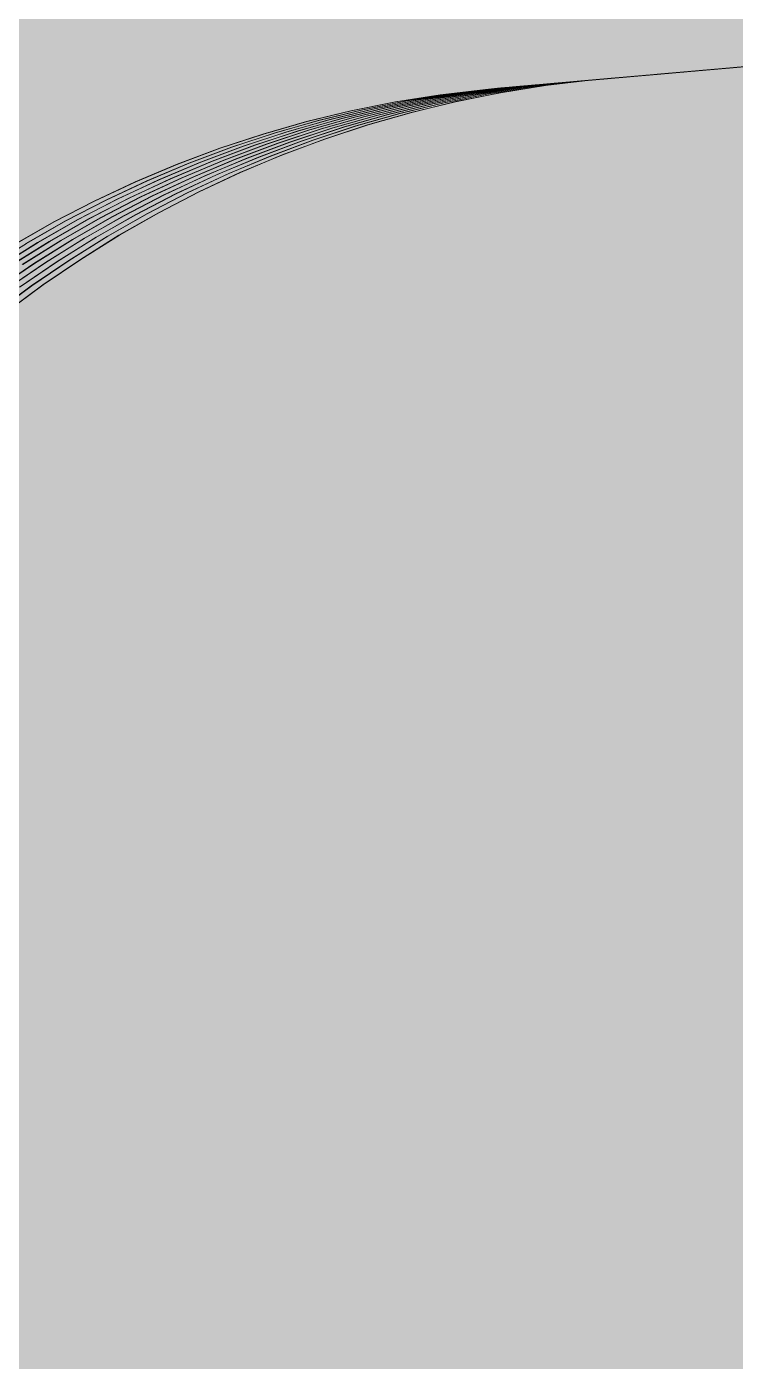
# Model space of a CAD drawing. Header units: millimetres. Extents: x 632 to 546626, y -3890 to 22200.
# Drawn here: x 370726.719 to 370729.218, y 16866.854 to 16871.562 of the extents above; entities that cross this region are included whole.
import ezdxf

# ---------------------------------------------------------------- set-up
doc = ezdxf.new("R2010")
doc.units = ezdxf.units.MM
doc.layers.add('A-270-M_ROOF', color=132, linetype='Continuous', lineweight=13)
doc.layers.add('A-770-ME_FFE_SA', color=91, linetype='Continuous', lineweight=13)

# ---------------------------------------------------------------- blocks, each defined once
blk = doc.blocks.new('Static Line_Sayfa_Metal Deck_Pan Mount - Up to 15 _ pitch - Max 2 Users-1845874-S6_501-SECTION A6')
at = {"layer": 'A-770-ME_FFE_SA', "lineweight": 5, "transparency": 33554432}
for points in [[(4548506.314, 16851.0403), (4548705.5529, 16868.4714), (4548701.326, 16916.7859), (4548502.0871, 16899.3547), (4548504.1529, 16875.742)], [(4548506.355, 16851.0439), (4548705.5939, 16868.475), (4548701.367, 16916.7895), (4548502.1281, 16899.3583), (4548504.1942, 16875.742)], [(4548506.396, 16851.0475), (4548705.6349, 16868.4786), (4548701.408, 16916.7931), (4548502.1691, 16899.3619), (4548504.2355, 16875.742)], [(4548506.4369, 16851.0511), (4548705.6759, 16868.4822), (4548701.449, 16916.7967), (4548502.2101, 16899.3655), (4548504.2768, 16875.742)], [(4548506.4779, 16851.0546), (4548705.7169, 16868.4858), (4548701.49, 16916.8002), (4548502.2511, 16899.3691), (4548504.3181, 16875.742)], [(4548506.5189, 16851.0582), (4548705.7579, 16868.4894), (4548701.531, 16916.8038), (4548502.292, 16899.3727), (4548504.3594, 16875.742)], [(4548506.5599, 16851.0618), (4548705.7988, 16868.493), (4548701.572, 16916.8074), (4548502.333, 16899.3763), (4548504.4007, 16875.742)], [(4548506.6009, 16851.0654), (4548705.8398, 16868.4965), (4548701.613, 16916.811), (4548502.374, 16899.3798), (4548504.442, 16875.742)], [(4548506.6419, 16851.069), (4548705.8808, 16868.5001), (4548701.6539, 16916.8146), (4548502.415, 16899.3834), (4548504.4833, 16875.742)], [(4548506.273, 16851.0367), (4548705.5119, 16868.4679), (4548701.285, 16916.7823), (4548502.0461, 16899.3512), (4548504.1116, 16875.742)], [(4548506.6536, 16849.0624), (4548705.8925, 16866.4935), (4548701.6655, 16914.808), (4548502.4265, 16897.3768), (4548504.3194, 16875.742)], [(4548506.6946, 16849.066), (4548705.9335, 16866.4971), (4548701.7065, 16914.8115), (4548502.4675, 16897.3804), (4548504.3607, 16875.742)], [(4548506.7356, 16849.0695), (4548705.9745, 16866.5007), (4548701.7475, 16914.8151), (4548502.5085, 16897.384), (4548504.402, 16875.742)], [(4548506.7766, 16849.0731), (4548706.0155, 16866.5043), (4548701.7884, 16914.8187), (4548502.5495, 16897.3876), (4548504.4433, 16875.742)], [(4548506.8175, 16849.0767), (4548706.0565, 16866.5079), (4548701.8294, 16914.8223), (4548502.5905, 16897.3911), (4548504.4846, 16875.742)], [(4548506.4486, 16849.0444), (4548705.6876, 16866.4756), (4548701.4605, 16914.79), (4548502.2216, 16897.3589), (4548504.1129, 16875.742)], [(4548506.4896, 16849.048), (4548705.7286, 16866.4792), (4548701.5015, 16914.7936), (4548502.2626, 16897.3625), (4548504.1542, 16875.742)], [(4548506.5306, 16849.0516), (4548705.7696, 16866.4828), (4548701.5425, 16914.7972), (4548502.3036, 16897.366), (4548504.1955, 16875.742)], [(4548506.5716, 16849.0552), (4548705.8106, 16866.4863), (4548701.5835, 16914.8008), (4548502.3446, 16897.3696), (4548504.2368, 16875.742)], [(4548506.6126, 16849.0588), (4548705.8515, 16866.4899), (4548701.6245, 16914.8044), (4548502.3855, 16897.3732), (4548504.2781, 16875.742)]]:
    blk.add_hatch(color=256, dxfattribs=at).paths.add_polyline_path(points)
at = {"layer": 'A-770-ME_FFE_SA', "lineweight": 5}
for p, q in [((4548686.5484, 16871.3987), (4548686.4855, 16871.3932)), ((4548686.5502, 16871.3989), (4548686.4874, 16871.3934)), ((4548686.4897, 16871.3936), (4548686.5708, 16871.4007)), ((4548686.5766, 16871.4012), (4548686.4916, 16871.3938)), ((4548686.5784, 16871.4014), (4548686.4934, 16871.3939)), ((4548686.4957, 16871.3941), (4548686.5545, 16871.3993)), ((4548686.5754, 16871.4011), (4548686.4976, 16871.3943)), ((4548686.4976, 16871.3943), (4548686.5564, 16871.3994)), ((4548686.4979, 16871.3943), (4548686.5717, 16871.4008)), ((4548686.5796, 16871.4015), (4548686.5093, 16871.3953)), ((4548686.5135, 16871.3957), (4548686.5799, 16871.4015)), ((4548686.5154, 16871.3958), (4548686.5817, 16871.4016)), ((4548686.5894, 16871.4023), (4548686.5265, 16871.3968)), ((4548686.5912, 16871.4025), (4548686.5284, 16871.397)), ((4548686.5298, 16871.3971), (4548686.6182, 16871.4048)), ((4548686.5317, 16871.3973), (4548686.62, 16871.405)), ((4548686.5325, 16871.3973), (4548686.6137, 16871.4044)), ((4548686.6176, 16871.4048), (4548686.5326, 16871.3973)), ((4548686.6146, 16871.4045), (4548686.5368, 16871.3977)), ((4548686.5407, 16871.3981), (4548686.6145, 16871.4045)), ((4548686.6188, 16871.4049), (4548686.5484, 16871.3987)), ((4548686.6206, 16871.405), (4548686.5502, 16871.3989)), ((4548686.5545, 16871.3993), (4548686.6209, 16871.4051)), ((4548686.5564, 16871.3994), (4548686.6227, 16871.4052)), ((4548686.5708, 16871.4007), (4548686.6592, 16871.4084)), ((4548686.5717, 16871.4008), (4548686.6528, 16871.4079)), ((4548686.6604, 16871.4085), (4548686.5754, 16871.4011)), ((4548686.6687, 16871.4093), (4548686.5766, 16871.4012)), ((4548686.6706, 16871.4094), (4548686.5784, 16871.4014)), ((4548686.6574, 16871.4083), (4548686.5796, 16871.4015)), ((4548686.5799, 16871.4015), (4548686.6537, 16871.4079)), ((4548686.5817, 16871.4016), (4548686.6555, 16871.4081)), ((4548686.6598, 16871.4085), (4548686.5894, 16871.4023)), ((4548686.6616, 16871.4086), (4548686.5912, 16871.4025)), ((4548686.6137, 16871.4044), (4548686.702, 16871.4122)), ((4548686.6145, 16871.4045), (4548686.6956, 16871.4116)), ((4548686.6996, 16871.4119), (4548686.6146, 16871.4045)), ((4548686.7097, 16871.4128), (4548686.6176, 16871.4048)), ((4548686.6182, 16871.4048), (4548686.7135, 16871.4132)), ((4548686.6965, 16871.4117), (4548686.6188, 16871.4049)), ((4548686.62, 16871.405), (4548686.7154, 16871.4133)), ((4548686.6984, 16871.4118), (4548686.6206, 16871.405)), ((4548686.6209, 16871.4051), (4548686.6947, 16871.4115)), ((4548686.6227, 16871.4052), (4548686.6965, 16871.4117)), ((4548686.6528, 16871.4079), (4548686.7411, 16871.4156)), ((4548686.6537, 16871.4079), (4548686.7348, 16871.415)), ((4548686.6555, 16871.4081), (4548686.7366, 16871.4152)), ((4548686.7424, 16871.4157), (4548686.6574, 16871.4083)), ((4548686.6592, 16871.4084), (4548686.7545, 16871.4168)), ((4548686.7375, 16871.4153), (4548686.6598, 16871.4085)), ((4548686.7526, 16871.4166), (4548686.6604, 16871.4085)), ((4548686.7394, 16871.4154), (4548686.6616, 16871.4086)), ((4548686.7679, 16871.4179), (4548686.6687, 16871.4093)), ((4548686.7697, 16871.4181), (4548686.6706, 16871.4094)), ((4548686.6947, 16871.4115), (4548686.8037, 16871.4211)), ((4548686.6947, 16871.4115), (4548686.7758, 16871.4186)), ((4548686.6956, 16871.4116), (4548686.784, 16871.4193)), ((4548686.7816, 16871.4191), (4548686.6965, 16871.4117)), ((4548686.6965, 16871.4117), (4548686.7776, 16871.4188)), ((4548686.7834, 16871.4193), (4548686.6984, 16871.4118)), ((4548686.7917, 16871.42), (4548686.6996, 16871.4119)), ((4548686.702, 16871.4122), (4548686.7974, 16871.4205)), ((4548686.8089, 16871.4215), (4548686.7097, 16871.4128)), ((4548686.7135, 16871.4132), (4548686.8158, 16871.4221)), ((4548686.7154, 16871.4133), (4548686.8177, 16871.4223)), ((4548686.7348, 16871.415), (4548686.8231, 16871.4228)), ((4548686.7366, 16871.4152), (4548686.825, 16871.4229)), ((4548686.8225, 16871.4227), (4548686.7375, 16871.4153)), ((4548686.8244, 16871.4229), (4548686.7394, 16871.4154)), ((4548686.7411, 16871.4156), (4548686.8365, 16871.4239)), ((4548686.8345, 16871.4238), (4548686.7424, 16871.4157)), ((4548686.8517, 16871.4253), (4548686.7526, 16871.4166)), ((4548686.7545, 16871.4168), (4548686.8568, 16871.4257)), ((4548686.8738, 16871.4272), (4548686.7679, 16871.4179)), ((4548686.8756, 16871.4274), (4548686.7697, 16871.4181)), ((4548685.8539, 16871.3328), (4548686.013, 16871.3516)), ((4548685.8557, 16871.3329), (4548686.0149, 16871.3518)), ((4548685.8948, 16871.3364), (4548686.054, 16871.3552)), ((4548685.9377, 16871.3401), (4548686.0968, 16871.359)), ((4548685.9415, 16871.3291), (4548686.0998, 16871.3543)), ((4548685.9433, 16871.3292), (4548686.1016, 16871.3544)), ((4548685.9768, 16871.3435), (4548686.136, 16871.3624)), ((4548686.013, 16871.3516), (4548686.0561, 16871.3557)), ((4548686.0149, 16871.3518), (4548686.0579, 16871.3558)), ((4548686.0197, 16871.3473), (4548686.1788, 16871.3662)), ((4548686.054, 16871.3552), (4548686.0971, 16871.3592)), ((4548686.0655, 16871.3565), (4548686.0573, 16871.3558)), ((4548686.0588, 16871.3507), (4548686.218, 16871.3696)), ((4548686.0674, 16871.3566), (4548686.0591, 16871.3559)), ((4548686.0601, 16871.356), (4548686.072, 16871.357)), ((4548686.0606, 16871.3509), (4548686.2198, 16871.3697)), ((4548686.0619, 16871.3562), (4548686.0739, 16871.3572)), ((4548686.0817, 16871.3579), (4548686.0655, 16871.3565)), ((4548686.0836, 16871.3581), (4548686.0674, 16871.3566)), ((4548686.072, 16871.357), (4548686.0919, 16871.3588)), ((4548686.0739, 16871.3572), (4548686.0937, 16871.3589)), ((4548686.1059, 16871.36), (4548686.0817, 16871.3579)), ((4548686.1077, 16871.3602), (4548686.0836, 16871.3581)), ((4548686.0919, 16871.3588), (4548686.1196, 16871.3612)), ((4548686.0937, 16871.3589), (4548686.1215, 16871.3614)), ((4548686.0968, 16871.359), (4548686.1399, 16871.363)), ((4548686.1065, 16871.3601), (4548686.0982, 16871.3593)), ((4548686.0998, 16871.3543), (4548686.259, 16871.3732)), ((4548686.1011, 16871.3596), (4548686.113, 16871.3606)), ((4548686.1016, 16871.3544), (4548686.2608, 16871.3733)), ((4548686.1379, 16871.3628), (4548686.1059, 16871.36)), ((4548686.1227, 16871.3615), (4548686.1065, 16871.3601)), ((4548686.1397, 16871.363), (4548686.1077, 16871.3602)), ((4548686.113, 16871.3606), (4548686.1329, 16871.3624)), ((4548686.1196, 16871.3612), (4548686.1552, 16871.3643)), ((4548686.1215, 16871.3614), (4548686.1571, 16871.3645)), ((4548686.1469, 16871.3636), (4548686.1227, 16871.3615)), ((4548686.1329, 16871.3624), (4548686.1606, 16871.3648)), ((4548686.136, 16871.3624), (4548686.1791, 16871.3664)), ((4548686.1777, 16871.3663), (4548686.1379, 16871.3628)), ((4548686.1795, 16871.3665), (4548686.1397, 16871.363)), ((4548686.1493, 16871.3638), (4548686.1411, 16871.3631)), ((4548686.1439, 16871.3633), (4548686.1558, 16871.3644)), ((4548686.1789, 16871.3664), (4548686.1469, 16871.3636)), ((4548686.1656, 16871.3652), (4548686.1493, 16871.3638)), ((4548686.1552, 16871.3643), (4548686.1987, 16871.3681)), ((4548686.1558, 16871.3644), (4548686.1757, 16871.3661)), ((4548686.1571, 16871.3645), (4548686.2005, 16871.3683)), ((4548686.1606, 16871.3648), (4548686.1962, 16871.3679)), ((4548686.1897, 16871.3673), (4548686.1656, 16871.3652)), ((4548686.1757, 16871.3661), (4548686.2035, 16871.3685)), ((4548686.2253, 16871.3705), (4548686.1777, 16871.3663)), ((4548686.1788, 16871.3662), (4548686.2219, 16871.3702)), ((4548686.2187, 16871.3699), (4548686.1789, 16871.3664)), ((4548686.2271, 16871.3706), (4548686.1795, 16871.3665)), ((4548686.1885, 16871.3672), (4548686.1802, 16871.3665)), ((4548686.183, 16871.3668), (4548686.195, 16871.3678)), ((4548686.2047, 16871.3687), (4548686.1885, 16871.3672)), ((4548686.2217, 16871.3701), (4548686.1897, 16871.3673)), ((4548686.195, 16871.3678), (4548686.2148, 16871.3695)), ((4548686.1962, 16871.3679), (4548686.2397, 16871.3717)), ((4548686.1987, 16871.3681), (4548686.2498, 16871.3726)), ((4548686.2005, 16871.3683), (4548686.2516, 16871.3728)), ((4548686.2035, 16871.3685), (4548686.2391, 16871.3717)), ((4548686.2288, 16871.3708), (4548686.2047, 16871.3687)), ((4548686.2148, 16871.3695), (4548686.2426, 16871.372)), ((4548686.218, 16871.3696), (4548686.261, 16871.3736)), ((4548686.2663, 16871.374), (4548686.2187, 16871.3699)), ((4548686.2198, 16871.3697), (4548686.2629, 16871.3737)), ((4548686.2615, 16871.3736), (4548686.2217, 16871.3701)), ((4548686.2313, 16871.371), (4548686.2231, 16871.3703)), ((4548686.2806, 16871.3753), (4548686.2253, 16871.3705)), ((4548686.2259, 16871.3705), (4548686.2378, 16871.3715)), ((4548686.2824, 16871.3755), (4548686.2271, 16871.3706)), ((4548686.2608, 16871.3736), (4548686.2288, 16871.3708)), ((4548686.2475, 16871.3724), (4548686.2313, 16871.371)), ((4548686.2378, 16871.3715), (4548686.2577, 16871.3733)), ((4548686.2391, 16871.3717), (4548686.2825, 16871.3755)), ((4548686.2397, 16871.3717), (4548686.2908, 16871.3762)), ((4548686.2426, 16871.372), (4548686.2782, 16871.3751)), ((4548686.2717, 16871.3745), (4548686.2475, 16871.3724)), ((4548686.2498, 16871.3726), (4548686.3086, 16871.3777)), ((4548686.2516, 16871.3728), (4548686.3104, 16871.3779)), ((4548686.2577, 16871.3733), (4548686.2854, 16871.3757)), ((4548686.259, 16871.3732), (4548686.302, 16871.3772)), ((4548686.2608, 16871.3733), (4548686.3039, 16871.3773)), ((4548686.3007, 16871.377), (4548686.2608, 16871.3736)), ((4548686.3091, 16871.3778), (4548686.2615, 16871.3736)), ((4548686.2705, 16871.3744), (4548686.2622, 16871.3737)), ((4548686.2723, 16871.3746), (4548686.264, 16871.3738)), ((4548686.265, 16871.3739), (4548686.277, 16871.375)), ((4548686.3216, 16871.3789), (4548686.2663, 16871.374)), ((4548686.2669, 16871.3741), (4548686.2788, 16871.3751)), ((4548686.2867, 16871.3758), (4548686.2705, 16871.3744)), ((4548686.3037, 16871.3773), (4548686.2717, 16871.3745)), ((4548686.2885, 16871.376), (4548686.2723, 16871.3746)), ((4548686.277, 16871.375), (4548686.2968, 16871.3767)), ((4548686.2782, 16871.3751), (4548686.3216, 16871.3789)), ((4548686.2788, 16871.3751), (4548686.2987, 16871.3769)), ((4548686.3435, 16871.3808), (4548686.2806, 16871.3753)), ((4548686.3453, 16871.381), (4548686.2824, 16871.3755)), ((4548686.2825, 16871.3755), (4548686.3336, 16871.3799)), ((4548686.2854, 16871.3757), (4548686.321, 16871.3788)), ((4548686.3108, 16871.3779), (4548686.2867, 16871.3758)), ((4548686.3127, 16871.3781), (4548686.2885, 16871.376)), ((4548686.2908, 16871.3762), (4548686.3496, 16871.3813)), ((4548686.2968, 16871.3767), (4548686.3246, 16871.3791)), ((4548686.2987, 16871.3769), (4548686.3264, 16871.3793)), ((4548686.3483, 16871.3812), (4548686.3007, 16871.377)), ((4548686.3115, 16871.378), (4548686.3032, 16871.3773)), ((4548686.3435, 16871.3808), (4548686.3037, 16871.3773)), ((4548686.3133, 16871.3782), (4548686.305, 16871.3774)), ((4548686.306, 16871.3775), (4548686.3179, 16871.3786)), ((4548686.3079, 16871.3777), (4548686.3198, 16871.3787)), ((4548686.3086, 16871.3777), (4548686.3749, 16871.3835)), ((4548686.3644, 16871.3826), (4548686.3091, 16871.3778)), ((4548686.3104, 16871.3779), (4548686.3768, 16871.3837)), ((4548686.3428, 16871.3807), (4548686.3108, 16871.3779)), ((4548686.3277, 16871.3794), (4548686.3115, 16871.378)), ((4548686.3447, 16871.3809), (4548686.3127, 16871.3781)), ((4548686.3295, 16871.3796), (4548686.3133, 16871.3782)), ((4548686.3179, 16871.3786), (4548686.3378, 16871.3803)), ((4548686.3198, 16871.3787), (4548686.3396, 16871.3805)), ((4548686.321, 16871.3788), (4548686.3645, 16871.3826)), ((4548686.3844, 16871.3844), (4548686.3216, 16871.3789)), ((4548686.3216, 16871.3789), (4548686.3728, 16871.3834)), ((4548686.3246, 16871.3791), (4548686.3602, 16871.3823)), ((4548686.3264, 16871.3793), (4548686.362, 16871.3824)), ((4548686.3518, 16871.3815), (4548686.3277, 16871.3794)), ((4548686.3536, 16871.3817), (4548686.3295, 16871.3796)), ((4548686.3336, 16871.3799), (4548686.3924, 16871.3851)), ((4548686.3378, 16871.3803), (4548686.3656, 16871.3827)), ((4548686.3396, 16871.3805), (4548686.3674, 16871.3829)), ((4548686.3827, 16871.3842), (4548686.3428, 16871.3807)), ((4548686.4138, 16871.3869), (4548686.3435, 16871.3808)), ((4548686.3911, 16871.385), (4548686.3435, 16871.3808)), ((4548686.3845, 16871.3844), (4548686.3447, 16871.3809)), ((4548686.4157, 16871.3871), (4548686.3453, 16871.381)), ((4548686.4035, 16871.386), (4548686.3483, 16871.3812)), ((4548686.3496, 16871.3813), (4548686.4159, 16871.3871)), ((4548686.3838, 16871.3843), (4548686.3518, 16871.3815)), ((4548686.3856, 16871.3845), (4548686.3536, 16871.3817)), ((4548686.3602, 16871.3823), (4548686.4036, 16871.3861)), ((4548686.362, 16871.3824), (4548686.4054, 16871.3862)), ((4548686.4273, 16871.3881), (4548686.3644, 16871.3826)), ((4548686.3645, 16871.3826), (4548686.4156, 16871.3871)), ((4548686.3656, 16871.3827), (4548686.4012, 16871.3858)), ((4548686.3674, 16871.3829), (4548686.403, 16871.386)), ((4548686.3728, 16871.3834), (4548686.4316, 16871.3885)), ((4548686.3749, 16871.3835), (4548686.4487, 16871.39)), ((4548686.3768, 16871.3837), (4548686.4506, 16871.3902)), ((4548686.4302, 16871.3884), (4548686.3827, 16871.3842)), ((4548686.4236, 16871.3878), (4548686.3838, 16871.3843)), ((4548686.4548, 16871.3905), (4548686.3844, 16871.3844)), ((4548686.4321, 16871.3885), (4548686.3845, 16871.3844)), ((4548686.4255, 16871.388), (4548686.3856, 16871.3845)), ((4548686.4464, 16871.3898), (4548686.3911, 16871.385)), ((4548686.3924, 16871.3851), (4548686.4588, 16871.3909)), ((4548686.4012, 16871.3858), (4548686.4446, 16871.3896)), ((4548686.403, 16871.386), (4548686.4464, 16871.3898)), ((4548686.4664, 16871.3916), (4548686.4035, 16871.386)), ((4548686.4036, 16871.3861), (4548686.4548, 16871.3905)), ((4548686.4054, 16871.3862), (4548686.4566, 16871.3907)), ((4548686.4916, 16871.3938), (4548686.4138, 16871.3869)), ((4548686.4156, 16871.3871), (4548686.4744, 16871.3922)), ((4548686.4934, 16871.3939), (4548686.4157, 16871.3871)), ((4548686.4159, 16871.3871), (4548686.4897, 16871.3936)), ((4548686.4712, 16871.392), (4548686.4236, 16871.3878)), ((4548686.4731, 16871.3921), (4548686.4255, 16871.388)), ((4548686.4976, 16871.3943), (4548686.4273, 16871.3881)), ((4548686.4855, 16871.3932), (4548686.4302, 16871.3884)), ((4548686.4316, 16871.3885), (4548686.4979, 16871.3943)), ((4548686.4874, 16871.3934), (4548686.4321, 16871.3885)), ((4548686.4446, 16871.3896), (4548686.4957, 16871.3941)), ((4548686.5093, 16871.3953), (4548686.4464, 16871.3898)), ((4548686.4464, 16871.3898), (4548686.4976, 16871.3943)), ((4548686.4487, 16871.39), (4548686.5298, 16871.3971)), ((4548686.4506, 16871.3902), (4548686.5317, 16871.3973)), ((4548686.5326, 16871.3973), (4548686.4548, 16871.3905)), ((4548686.4548, 16871.3905), (4548686.5135, 16871.3957)), ((4548686.4566, 16871.3907), (4548686.5154, 16871.3958)), ((4548686.4588, 16871.3909), (4548686.5325, 16871.3973)), ((4548686.5368, 16871.3977), (4548686.4664, 16871.3916)), ((4548686.5265, 16871.3968), (4548686.4712, 16871.392)), ((4548686.5284, 16871.397), (4548686.4731, 16871.3921)), ((4548686.4744, 16871.3922), (4548686.5407, 16871.3981)), ((4548685.5384, 16871.276), (4548685.6956, 16871.3075)), ((4548685.5403, 16871.2762), (4548685.6974, 16871.3077)), ((4548685.5794, 16871.2796), (4548685.7366, 16871.3111)), ((4548685.6222, 16871.2833), (4548685.7794, 16871.3149)), ((4548685.6614, 16871.2868), (4548685.8185, 16871.3183)), ((4548685.6956, 16871.3075), (4548685.8539, 16871.3328)), ((4548685.6974, 16871.3077), (4548685.8557, 16871.3329)), ((4548685.7042, 16871.2905), (4548685.8614, 16871.322)), ((4548685.7366, 16871.3111), (4548685.8948, 16871.3364)), ((4548685.7434, 16871.2939), (4548685.9005, 16871.3255)), ((4548685.7452, 16871.2941), (4548685.9024, 16871.3256)), ((4548685.7794, 16871.3149), (4548685.9377, 16871.3401)), ((4548685.7844, 16871.2975), (4548685.9415, 16871.3291)), ((4548685.7862, 16871.2977), (4548685.9433, 16871.3292)), ((4548685.8185, 16871.3183), (4548685.9768, 16871.3435)), ((4548685.8614, 16871.322), (4548686.0197, 16871.3473)), ((4548685.9005, 16871.3255), (4548686.0588, 16871.3507)), ((4548685.9024, 16871.3256), (4548686.0606, 16871.3509)), ((4548685.939, 16871.3454), (4548685.9509, 16871.3464)), ((4548685.9509, 16871.3464), (4548685.9707, 16871.3482)), ((4548685.3827, 16871.2382), (4548685.5384, 16871.276)), ((4548685.3845, 16871.2384), (4548685.5403, 16871.2762)), ((4548685.4236, 16871.2418), (4548685.5794, 16871.2796)), ((4548685.4665, 16871.2455), (4548685.6222, 16871.2833)), ((4548685.4745, 16871.2157), (4548685.6286, 16871.2597)), ((4548685.4763, 16871.2159), (4548685.6304, 16871.2599)), ((4548685.5056, 16871.249), (4548685.6614, 16871.2868)), ((4548685.5485, 16871.2527), (4548685.7042, 16871.2905)), ((4548685.5876, 16871.2561), (4548685.7434, 16871.2939)), ((4548685.5894, 16871.2563), (4548685.7452, 16871.2941)), ((4548685.6286, 16871.2597), (4548685.7844, 16871.2975)), ((4548685.6304, 16871.2599), (4548685.7862, 16871.2977)), ((4548685.2285, 16871.1942), (4548685.3827, 16871.2382)), ((4548685.2304, 16871.1944), (4548685.3845, 16871.2384)), ((4548685.2695, 16871.1978), (4548685.4236, 16871.2418)), ((4548685.2812, 16871.162), (4548685.4335, 16871.2121)), ((4548685.2831, 16871.1622), (4548685.4353, 16871.2123)), ((4548685.3123, 16871.2015), (4548685.4665, 16871.2455)), ((4548685.3222, 16871.1656), (4548685.4745, 16871.2157)), ((4548685.3241, 16871.1658), (4548685.4763, 16871.2159)), ((4548685.3515, 16871.205), (4548685.5056, 16871.249)), ((4548685.3943, 16871.2087), (4548685.5485, 16871.2527)), ((4548685.4335, 16871.2121), (4548685.5876, 16871.2561)), ((4548685.4353, 16871.2123), (4548685.5894, 16871.2563)), ((4548685.0763, 16871.1441), (4548685.2285, 16871.1942)), ((4548685.0781, 16871.1442), (4548685.2304, 16871.1944)), ((4548685.1173, 16871.1477), (4548685.2695, 16871.1978)), ((4548685.1601, 16871.1514), (4548685.3123, 16871.2015)), ((4548685.1721, 16871.1094), (4548685.3222, 16871.1656)), ((4548685.1739, 16871.1096), (4548685.3241, 16871.1658)), ((4548685.1993, 16871.1548), (4548685.3515, 16871.205)), ((4548685.2421, 16871.1586), (4548685.3943, 16871.2087)), ((4548684.9262, 16871.0879), (4548685.0763, 16871.1441)), ((4548684.928, 16871.0881), (4548685.0781, 16871.1442)), ((4548684.9672, 16871.0915), (4548685.1173, 16871.1477)), ((4548685.01, 16871.0952), (4548685.1601, 16871.1514)), ((4548685.0491, 16871.0987), (4548685.1993, 16871.1548)), ((4548685.092, 16871.1024), (4548685.2421, 16871.1586)), ((4548685.1311, 16871.1058), (4548685.2812, 16871.162)), ((4548685.133, 16871.106), (4548685.2831, 16871.1622)), ((4548684.7784, 16871.0258), (4548684.9262, 16871.0879)), ((4548684.7803, 16871.0259), (4548684.928, 16871.0881)), ((4548684.8194, 16871.0294), (4548684.9672, 16871.0915)), ((4548684.8622, 16871.0331), (4548685.01, 16871.0952)), ((4548684.9014, 16871.0365), (4548685.0491, 16871.0987)), ((4548684.9442, 16871.0403), (4548685.092, 16871.1024)), ((4548684.9834, 16871.0437), (4548685.1311, 16871.1058)), ((4548684.9852, 16871.0439), (4548685.133, 16871.106)), ((4548685.0244, 16871.0473), (4548685.1721, 16871.1094)), ((4548685.0262, 16871.0475), (4548685.1739, 16871.1096)), ((4548684.6333, 16870.9578), (4548684.7784, 16871.0258)), ((4548684.6351, 16870.9579), (4548684.7803, 16871.0259)), ((4548684.6743, 16870.9614), (4548684.8194, 16871.0294)), ((4548684.7171, 16870.9651), (4548684.8622, 16871.0331)), ((4548684.7562, 16870.9685), (4548684.9014, 16871.0365)), ((4548684.7991, 16870.9723), (4548684.9442, 16871.0403)), ((4548684.8382, 16870.9757), (4548684.9834, 16871.0437)), ((4548684.8401, 16870.9759), (4548684.9852, 16871.0439)), ((4548684.8792, 16870.9793), (4548685.0244, 16871.0473)), ((4548684.881, 16870.9795), (4548685.0262, 16871.0475)), ((4548684.6959, 16870.902), (4548684.8382, 16870.9757)), ((4548684.6977, 16870.9021), (4548684.8401, 16870.9759)), ((4548684.7369, 16870.9056), (4548684.8792, 16870.9793)), ((4548684.7387, 16870.9057), (4548684.881, 16870.9795)), ((4548684.491, 16870.884), (4548684.6333, 16870.9578)), ((4548684.4928, 16870.8842), (4548684.6351, 16870.9579)), ((4548684.5319, 16870.8876), (4548684.6743, 16870.9614)), ((4548684.5748, 16870.8914), (4548684.7171, 16870.9651)), ((4548684.6139, 16870.8948), (4548684.7562, 16870.9685)), ((4548684.6568, 16870.8986), (4548684.7991, 16870.9723)), ((4548684.3517, 16870.8047), (4548684.491, 16870.884)), ((4548684.3535, 16870.8048), (4548684.4928, 16870.8842)), ((4548684.3927, 16870.8083), (4548684.5319, 16870.8876)), ((4548684.4355, 16870.812), (4548684.5748, 16870.8914)), ((4548684.4747, 16870.8154), (4548684.6139, 16870.8948)), ((4548684.5175, 16870.8192), (4548684.6568, 16870.8986)), ((4548684.5567, 16870.8226), (4548684.6959, 16870.902)), ((4548684.5585, 16870.8228), (4548684.6977, 16870.9021)), ((4548684.5976, 16870.8262), (4548684.7369, 16870.9056)), ((4548684.5995, 16870.8264), (4548684.7387, 16870.9057)), ((4548684.2157, 16870.7198), (4548684.3517, 16870.8047)), ((4548684.2176, 16870.72), (4548684.3535, 16870.8048)), ((4548684.2567, 16870.7234), (4548684.3927, 16870.8083)), ((4548684.2996, 16870.7271), (4548684.4355, 16870.812)), ((4548684.3387, 16870.7306), (4548684.4747, 16870.8154)), ((4548684.3815, 16870.7343), (4548684.5175, 16870.8192)), ((4548684.4207, 16870.7377), (4548684.5567, 16870.8226)), ((4548684.4225, 16870.7379), (4548684.5585, 16870.8228)), ((4548684.4617, 16870.7413), (4548684.5976, 16870.8262)), ((4548684.4635, 16870.7415), (4548684.5995, 16870.8264)), ((4548684.3292, 16870.6511), (4548684.4617, 16870.7413)), ((4548684.3311, 16870.6512), (4548684.4635, 16870.7415)), ((4548684.1671, 16870.6369), (4548684.2996, 16870.7271)), ((4548684.2062, 16870.6403), (4548684.3387, 16870.7306)), ((4548684.2491, 16870.6441), (4548684.3815, 16870.7343)), ((4548684.2882, 16870.6475), (4548684.4207, 16870.7377)), ((4548684.2901, 16870.6476), (4548684.4225, 16870.7379)), ((4548684.1595, 16870.552), (4548684.2882, 16870.6475)), ((4548684.1613, 16870.5522), (4548684.2901, 16870.6476)), ((4548684.2005, 16870.5556), (4548684.3292, 16870.6511)), ((4548684.2023, 16870.5558), (4548684.3311, 16870.6512))]:
    blk.add_line(p, q, dxfattribs=at)
at = {"layer": 'A-770-ME_FFE_SA', "lineweight": 5, "flags": 128}
for points in [[(4548686.8634, 16871.4263), (4548686.7508, 16871.4164), (4548686.6449, 16871.4072), (4548686.5458, 16871.3985), (4548686.4536, 16871.3904), (4548686.3686, 16871.383), (4548686.2909, 16871.3762), (4548686.2205, 16871.37), (4548686.1576, 16871.3645), (4548686.1023, 16871.3597), (4548686.0547, 16871.3555), (4548686.0149, 16871.352), (4548685.9829, 16871.3492), (4548685.9588, 16871.3471), (4548685.9426, 16871.3457), (4548685.9343, 16871.345)], [(4548685.9371, 16871.3452), (4548685.949, 16871.3463), (4548685.9689, 16871.348), (4548685.9967, 16871.3505), (4548686.0323, 16871.3536), (4548686.0757, 16871.3574), (4548686.1268, 16871.3618), (4548686.1856, 16871.367), (4548686.252, 16871.3728), (4548686.3258, 16871.3792), (4548686.4069, 16871.3863), (4548686.4952, 16871.3941), (4548686.5906, 16871.4024), (4548686.6929, 16871.4114), (4548686.8019, 16871.4209)], [(4548686.8328, 16871.4236), (4548686.7269, 16871.4143), (4548686.6278, 16871.4057), (4548686.5356, 16871.3976), (4548686.4506, 16871.3902), (4548686.3728, 16871.3834), (4548686.3025, 16871.3772), (4548686.2396, 16871.3717), (4548686.1843, 16871.3669), (4548686.1367, 16871.3627), (4548686.0969, 16871.3592), (4548686.0649, 16871.3564), (4548686.0408, 16871.3543), (4548686.0245, 16871.3529), (4548686.0163, 16871.3522)], [(4548686.0191, 16871.3524), (4548686.031, 16871.3535), (4548686.0509, 16871.3552), (4548686.0786, 16871.3576), (4548686.1143, 16871.3607), (4548686.1577, 16871.3645), (4548686.2088, 16871.369), (4548686.2676, 16871.3742), (4548686.334, 16871.38), (4548686.4077, 16871.3864), (4548686.4889, 16871.3935), (4548686.5772, 16871.4012), (4548686.6726, 16871.4096), (4548686.7748, 16871.4185)], [(4548686.8107, 16871.4217), (4548686.7116, 16871.413), (4548686.6194, 16871.4049), (4548686.5344, 16871.3975), (4548686.4567, 16871.3907), (4548686.3863, 16871.3845), (4548686.3234, 16871.379), (4548686.2681, 16871.3742), (4548686.2205, 16871.37), (4548686.1807, 16871.3666), (4548686.1487, 16871.3638), (4548686.1246, 16871.3616), (4548686.1084, 16871.3602), (4548686.1001, 16871.3595)], [(4548686.1029, 16871.3597), (4548686.1148, 16871.3608), (4548686.1347, 16871.3625), (4548686.1625, 16871.365), (4548686.1981, 16871.3681), (4548686.2415, 16871.3719), (4548686.2926, 16871.3763), (4548686.3514, 16871.3815), (4548686.4178, 16871.3873), (4548686.4916, 16871.3938), (4548686.5727, 16871.4008), (4548686.661, 16871.4086), (4548686.7564, 16871.4169), (4548686.8586, 16871.4259)], [(4548686.8498, 16871.4251), (4548686.7507, 16871.4164), (4548686.6586, 16871.4084), (4548686.5736, 16871.4009), (4548686.4958, 16871.3941), (4548686.4254, 16871.388), (4548686.3626, 16871.3825), (4548686.3073, 16871.3776), (4548686.2597, 16871.3735), (4548686.2199, 16871.37), (4548686.1878, 16871.3672), (4548686.1637, 16871.3651), (4548686.1475, 16871.3636), (4548686.1392, 16871.3629)], [(4548686.1421, 16871.3632), (4548686.154, 16871.3642), (4548686.1739, 16871.366), (4548686.2016, 16871.3684), (4548686.2372, 16871.3715), (4548686.2806, 16871.3753), (4548686.3318, 16871.3798), (4548686.3906, 16871.3849), (4548686.4569, 16871.3907), (4548686.5307, 16871.3972), (4548686.6118, 16871.4043), (4548686.7001, 16871.412), (4548686.7955, 16871.4203)], [(4548686.7936, 16871.4202), (4548686.7014, 16871.4121), (4548686.6164, 16871.4047), (4548686.5386, 16871.3979), (4548686.4683, 16871.3917), (4548686.4054, 16871.3862), (4548686.3501, 16871.3814), (4548686.3025, 16871.3772), (4548686.2627, 16871.3737), (4548686.2307, 16871.3709), (4548686.2065, 16871.3688), (4548686.1903, 16871.3674), (4548686.1821, 16871.3667)], [(4548686.1849, 16871.3669), (4548686.1968, 16871.368), (4548686.2167, 16871.3697), (4548686.2444, 16871.3721), (4548686.2801, 16871.3752), (4548686.3235, 16871.379), (4548686.3746, 16871.3835), (4548686.4334, 16871.3887), (4548686.4997, 16871.3945), (4548686.5735, 16871.4009), (4548686.6547, 16871.408), (4548686.743, 16871.4157), (4548686.8383, 16871.4241)], [(4548686.8327, 16871.4236), (4548686.7406, 16871.4155), (4548686.6555, 16871.4081), (4548686.5778, 16871.4013), (4548686.5074, 16871.3951), (4548686.4445, 16871.3896), (4548686.3893, 16871.3848), (4548686.3417, 16871.3806), (4548686.3018, 16871.3772), (4548686.2698, 16871.3744), (4548686.2457, 16871.3722), (4548686.2295, 16871.3708), (4548686.2212, 16871.3701)], [(4548686.224, 16871.3703), (4548686.236, 16871.3714), (4548686.2558, 16871.3731), (4548686.2836, 16871.3756), (4548686.3192, 16871.3787), (4548686.3626, 16871.3825), (4548686.4138, 16871.3869), (4548686.4726, 16871.3921), (4548686.5389, 16871.3979), (4548686.6127, 16871.4043), (4548686.6938, 16871.4114), (4548686.7821, 16871.4192)], [(4548686.7918, 16871.42), (4548686.6859, 16871.4108), (4548686.5868, 16871.4021), (4548686.4946, 16871.394), (4548686.4096, 16871.3866), (4548686.3319, 16871.3798), (4548686.2615, 16871.3736), (4548686.1986, 16871.3681), (4548686.1433, 16871.3633), (4548686.0957, 16871.3591), (4548686.0559, 16871.3556), (4548686.0239, 16871.3528), (4548685.9998, 16871.3507), (4548685.9836, 16871.3493), (4548685.9753, 16871.3486)], [(4548685.9799, 16871.349), (4548685.9919, 16871.35), (4548686.0117, 16871.3518), (4548686.0395, 16871.3542), (4548686.0751, 16871.3573), (4548686.1185, 16871.3611), (4548686.1697, 16871.3656), (4548686.2285, 16871.3707), (4548686.2948, 16871.3765), (4548686.3686, 16871.383), (4548686.4497, 16871.3901), (4548686.538, 16871.3978), (4548686.6334, 16871.4062), (4548686.7357, 16871.4151), (4548686.8447, 16871.4246)], [(4548686.7937, 16871.4202), (4548686.6877, 16871.4109), (4548686.5886, 16871.4022), (4548686.4965, 16871.3942), (4548686.4115, 16871.3867), (4548686.3337, 16871.3799), (4548686.2633, 16871.3738), (4548686.2004, 16871.3683), (4548686.1452, 16871.3634), (4548686.0976, 16871.3593), (4548686.0577, 16871.3558), (4548686.0257, 16871.353), (4548686.0016, 16871.3509), (4548685.9854, 16871.3495), (4548685.9771, 16871.3487)], [(4548686.0209, 16871.3526), (4548686.0329, 16871.3536), (4548686.0527, 16871.3554), (4548686.0805, 16871.3578), (4548686.1161, 16871.3609), (4548686.1595, 16871.3647), (4548686.2107, 16871.3692), (4548686.2694, 16871.3743), (4548686.3358, 16871.3801), (4548686.4096, 16871.3866), (4548686.4907, 16871.3937), (4548686.579, 16871.4014), (4548686.6744, 16871.4097), (4548686.7767, 16871.4187)], [(4548687.3783, 16871.4713), (4548687.2411, 16871.4593), (4548687.1097, 16871.4478), (4548686.9843, 16871.4369), (4548686.8653, 16871.4264), (4548686.7527, 16871.4166), (4548686.6467, 16871.4073), (4548686.5476, 16871.3987), (4548686.4555, 16871.3906), (4548686.3705, 16871.3832), (4548686.2927, 16871.3764), (4548686.2223, 16871.3702)], [(4548685.9781, 16871.3488), (4548685.99, 16871.3499), (4548686.0099, 16871.3516), (4548686.0377, 16871.354), (4548686.0733, 16871.3572), (4548686.1167, 16871.361), (4548686.1678, 16871.3654), (4548686.2266, 16871.3706), (4548686.293, 16871.3764), (4548686.3668, 16871.3828), (4548686.4479, 16871.3899), (4548686.5362, 16871.3977), (4548686.6316, 16871.406), (4548686.7338, 16871.4149), (4548686.8429, 16871.4245)], [(4548687.0663, 16871.444), (4548686.9472, 16871.4336), (4548686.8347, 16871.4238), (4548686.7287, 16871.4145), (4548686.6296, 16871.4058), (4548686.5375, 16871.3978), (4548686.4524, 16871.3903), (4548686.3747, 16871.3835), (4548686.3043, 16871.3774), (4548686.2414, 16871.3719), (4548686.1862, 16871.367), (4548686.1386, 16871.3629), (4548686.0987, 16871.3594), (4548686.0667, 16871.3566), (4548686.0426, 16871.3545)], [(4548686.497, 16871.3942), (4548686.5924, 16871.4026), (4548686.6947, 16871.4115)], [(4548684.1748, 16870.7162), (4548684.3107, 16870.8011), (4548684.45, 16870.8805), (4548684.5923, 16870.9542), (4548684.7374, 16871.0222), (4548684.8852, 16871.0843), (4548685.0353, 16871.1405), (4548685.1875, 16871.1906), (4548685.3417, 16871.2346), (4548685.4974, 16871.2724), (4548685.6546, 16871.304), (4548685.8129, 16871.3292), (4548685.972, 16871.3481), (4548686.0151, 16871.3521)], [(4548684.2586, 16870.7235), (4548684.3945, 16870.8084), (4548684.5338, 16870.8878), (4548684.6761, 16870.9615), (4548684.8212, 16871.0295), (4548684.969, 16871.0917), (4548685.1191, 16871.1478), (4548685.2714, 16871.198), (4548685.4255, 16871.242), (4548685.5812, 16871.2797), (4548685.7384, 16871.3113), (4548685.8967, 16871.3365), (4548686.0559, 16871.3554), (4548686.0989, 16871.3594)], [(4548684.2081, 16870.6405), (4548684.3405, 16870.7307), (4548684.4765, 16870.8156), (4548684.6158, 16870.895), (4548684.7581, 16870.9687), (4548684.9032, 16871.0367), (4548685.051, 16871.0988), (4548685.2011, 16871.155), (4548685.3533, 16871.2051), (4548685.5075, 16871.2491), (4548685.6632, 16871.2869), (4548685.8204, 16871.3185), (4548685.9787, 16871.3437), (4548686.1378, 16871.3626), (4548686.1809, 16871.3666)], [(4548684.2472, 16870.6439), (4548684.3797, 16870.7341), (4548684.5157, 16870.819), (4548684.6549, 16870.8984), (4548684.7972, 16870.9721), (4548684.9424, 16871.0401), (4548685.0901, 16871.1023), (4548685.2402, 16871.1584), (4548685.3925, 16871.2086), (4548685.5466, 16871.2525), (4548685.7024, 16871.2903), (4548685.8595, 16871.3219), (4548686.0178, 16871.3471), (4548686.177, 16871.366), (4548686.2201, 16871.37)], [(4548684.4518, 16870.8806), (4548684.5941, 16870.9544), (4548684.7393, 16871.0224), (4548684.887, 16871.0845), (4548685.0371, 16871.1407), (4548685.1894, 16871.1908), (4548685.3435, 16871.2348), (4548685.4993, 16871.2726), (4548685.6564, 16871.3041), (4548685.8147, 16871.3293), (4548685.9739, 16871.3482), (4548686.017, 16871.3522)], [(4548684.5729, 16870.8912), (4548684.7152, 16870.965), (4548684.8604, 16871.0329), (4548685.0081, 16871.0951), (4548685.1583, 16871.1513), (4548685.3105, 16871.2014), (4548685.4646, 16871.2454), (4548685.6204, 16871.2832), (4548685.7775, 16871.3147), (4548685.9358, 16871.3399), (4548686.095, 16871.3588), (4548686.1381, 16871.3628)], [(4548686.2223, 16871.3702), (4548686.1595, 16871.3647), (4548686.1042, 16871.3599), (4548686.0566, 16871.3557), (4548686.0167, 16871.3522), (4548685.9847, 16871.3494), (4548685.9606, 16871.3473), (4548685.9444, 16871.3459), (4548685.9361, 16871.3452)], [(4548685.9707, 16871.3482), (4548685.9985, 16871.3506), (4548686.0341, 16871.3537)], [(4548686.0426, 16871.3545), (4548686.0264, 16871.3531), (4548686.0181, 16871.3523)], [(4548686.0341, 16871.3537), (4548686.0775, 16871.3575), (4548686.1287, 16871.362), (4548686.1875, 16871.3671), (4548686.2538, 16871.373), (4548686.3276, 16871.3794)], [(4548686.3276, 16871.3794), (4548686.4087, 16871.3865), (4548686.497, 16871.3942)], [(4548684.2287, 16870.7939), (4548684.368, 16870.8733), (4548684.5103, 16870.947), (4548684.6555, 16871.015), (4548684.8032, 16871.0772), (4548684.9533, 16871.1333), (4548685.1056, 16871.1834), (4548685.2597, 16871.2274), (4548685.4155, 16871.2652), (4548685.5726, 16871.2968), (4548685.7309, 16871.322), (4548685.8901, 16871.3409), (4548685.9331, 16871.3449)], [(4548684.2697, 16870.7975), (4548684.409, 16870.8769), (4548684.5513, 16870.9506), (4548684.6964, 16871.0186), (4548684.8442, 16871.0807), (4548684.9943, 16871.1369), (4548685.1466, 16871.187), (4548685.3007, 16871.231), (4548685.4564, 16871.2688), (4548685.6136, 16871.3004), (4548685.7719, 16871.3256), (4548685.931, 16871.3445), (4548685.9741, 16871.3485)], [(4548684.1356, 16870.7128), (4548684.2716, 16870.7977), (4548684.4108, 16870.877), (4548684.5531, 16870.9508), (4548684.6983, 16871.0188), (4548684.846, 16871.0809), (4548684.9961, 16871.1371), (4548685.1484, 16871.1872), (4548685.3025, 16871.2312), (4548685.4583, 16871.269), (4548685.6154, 16871.3005), (4548685.7737, 16871.3258)], [(4548684.3698, 16870.8735), (4548684.5121, 16870.9472), (4548684.6573, 16871.0152), (4548684.805, 16871.0773), (4548684.9552, 16871.1335), (4548685.1074, 16871.1836), (4548685.2615, 16871.2276), (4548685.4173, 16871.2654), (4548685.5744, 16871.2969), (4548685.7327, 16871.3222), (4548685.8919, 16871.3411), (4548685.935, 16871.3451)], [(4548685.7737, 16871.3258), (4548685.9329, 16871.3446), (4548685.976, 16871.3486)], [(4548683.4555, 16869.9911), (4548683.5627, 16870.1103), (4548683.6746, 16870.2251), (4548683.791, 16870.3353), (4548683.9117, 16870.4407), (4548684.0365, 16870.5413), (4548684.1653, 16870.6367), (4548684.2977, 16870.727), (4548684.4337, 16870.8118), (4548684.5729, 16870.8912)], [(4548684.1766, 16870.7164), (4548684.3126, 16870.8013), (4548684.4518, 16870.8806)], [(4548682.9605, 16869.5916), (4548683.0527, 16869.7227), (4548683.15, 16869.85), (4548683.2524, 16869.9734), (4548683.3596, 16870.0925), (4548683.4715, 16870.2073), (4548683.5879, 16870.3175), (4548683.7086, 16870.4229), (4548683.8334, 16870.5235), (4548683.9622, 16870.619), (4548684.0946, 16870.7092), (4548684.2306, 16870.7941), (4548684.3698, 16870.8735)]]:
    blk.add_lwpolyline(points, dxfattribs=at)
blk = doc.blocks.new('25021-APA-ZZ-ZZ-M3-AR-000001_V3_rvt-6-S6_501-SECTION A6')
at = {"layer": 'A-270-M_ROOF', "transparency": 33554432}
blk.add_hatch(color=9, dxfattribs=at).paths.add_polyline_path([(4535648.8231, 15720.3831), (4558304.6143, 17702.508), (4578095.6143, 15971.0199), (4578095.6143, 16011.1727), (4558304.6143, 17742.6608), (4535648.8231, 15760.5359)])
at = {"layer": 'A-770-ME_FFE_SA', "color": 53, "lineweight": 5}
blk.add_blockref('Static Line_Sayfa_Metal Deck_Pan Mount - Up to 15 _ pitch - Max 2 Users-1845874-S6_501-SECTION A6', (0, 0), dxfattribs=at)

msp = doc.modelspace()

# ---------------------------------------------------------------- block references
at = {"color": 10, "lineweight": 5}
msp.add_blockref('25021-APA-ZZ-ZZ-M3-AR-000001_V3_rvt-6-S6_501-SECTION A6', (-4177957.5538, 0), dxfattribs=at)

doc.saveas('drawing.dxf')
